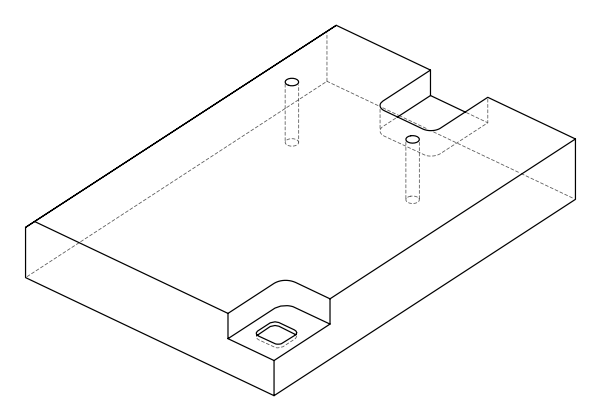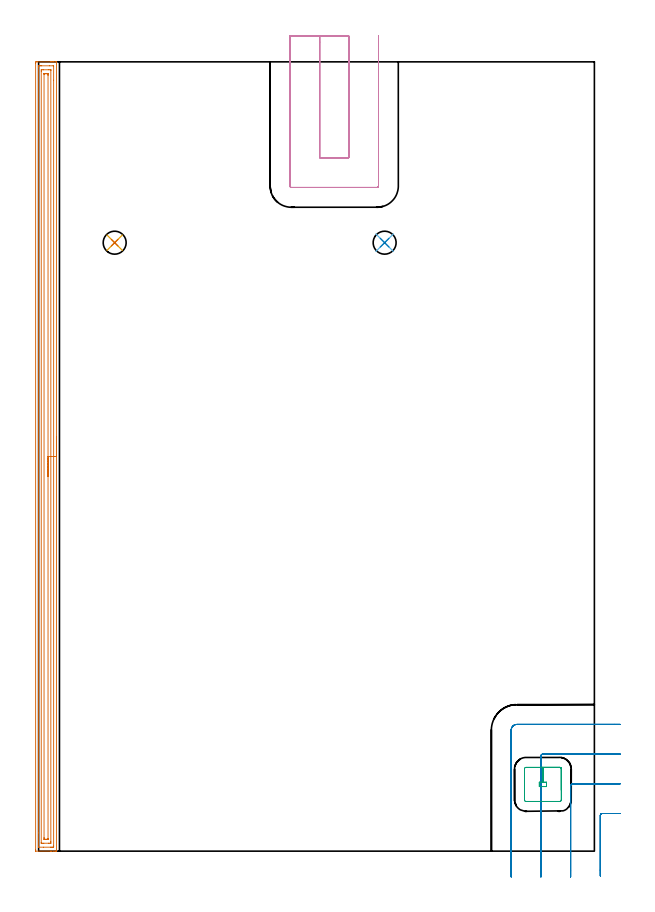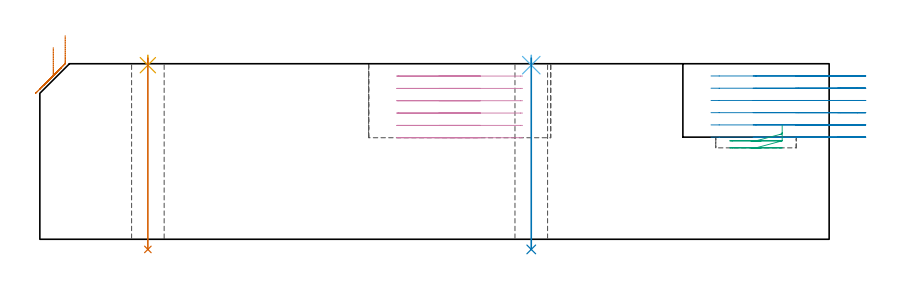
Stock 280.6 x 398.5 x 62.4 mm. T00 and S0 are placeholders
(PLAN: 8 operations, 5 tool changes, 23.8 min)
(1 AREA_MILL | FG_CHAMFER_SURFACE | UGT0205_001 | 12.99 min | 21947 mm3)
(2 MILL_CORNER_NOTCH_RECTANGULAR | CORNER_NOTCH_RECTANGULAR | UGT0201_136 | Follow Part, ap 5, ae 75% | 4.7 min | 99533 mm3)
(3 MILL_RECTANGULAR_POCKET | POCKET_RECTANGULAR_STRAIGHT | NXT0201_013 | Follow Part, ap 2.5, ae 75% | 0.6 min | 2843 mm3)
(4 MILL_SLOT | SLOT_PARTIAL_RECTANGULAR | UGT0201_136 | Follow Part, ap 5, ae 75% | 4.89 min | 123619 mm3)
(5 SPOT_DRILL | STEP1HOLE | NXT0321_9005460120000 | 0.03 min | 2 mm3)
(6 SPOT_DRILL_1 | STEP1HOLE_1 | NXT0321_9005460120000 | 0.03 min | 4 mm3)
(7 DRILL_THROUGH_HOLE_INTO_CENTER | STEP1HOLE | NXT0301_087 | 0.27 min | 6570 mm3)
(8 DRILL_THROUGH_HOLE_INTO_CENTER_1 | STEP1HOLE_1 | NXT0301_087 | 0.27 min | 6573 mm3)
(TOOL UGT0205_001 | Chamfer Mill 20 x 3 x 45 deg. | D20 FL50 Z2)
(TOOL UGT0201_136 | Carbide End Mill 20.0 | D20 FL30 Z4)
(TOOL NXT0201_013 | ENDMILL 10mm | D10 FL30 Z4)
(TOOL NXT0321_9005460120000 | NC Spot Drill, 142deg, 12mm, Carbide, Uncoated | D12 PA142 FL30 Z2)
(TOOL NXT0301_087 | Carbide Drill 11.6mm [860.1-1160-058A1-MM 2214] | D11.6 PA140 FL72 Z2)
(OP 1 AREA_MILL)
G17 G21 G94 G90
T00 M6
G54
G17 G0 G90 X9. Y209.25 S1061 M3
G43 Z72.4 H0
G94 G1 Y209.212 Z71.528 F250.
Y209.098 Z70.663
Y208.909 Z69.812
Y208.647 Z68.98
Y208.313 Z68.174
Y207.91 Z67.4
Y207.441 Z66.664
Y206.91 Z65.972
Y206.321 Z65.329
Y205.678 Z64.739
Y204.986 Z64.208
Y204.25 Z63.74
Y203.476 Z63.337
Y202.67 Z63.003
Y201.838 Z62.741
Y200.986 Z62.552
Y200.122 Z62.438
Y199.25 Z62.4
Y0.163
X8.994 Y0.01 Z62.393
X8.695 Y0. Z62.095
X8.349 Z61.748
X7.705 Z61.1
X6.504 Z59.901
X5.947 Z59.341
X-1.364 Y0.001 Z52.034
X-1.492 Y0.01 Z51.906
X-1.499 Y0.138 Z51.899
X-1.5 Y0.61 Z51.9
X-1.499 Y397.89 Z51.901
X-1.496 Y398.309 Z51.902
X-1.492 Y398.49 Z51.906
X-1.084 Y398.495 Z52.313
X-0.484 Y398.5 Z52.914
X5.947 Z59.341
X6.504 Z59.901
X6.826 Z60.222
X7.383 Z60.779
X7.705 Z61.1
X8.696 Z62.095
X8.994 Y398.49 Z62.393
X9. Y398.336 Z62.4
Y199.25
X7.586 Z60.986
X7.585 Y2.517 Z60.985
X7.584 Y2.395 Z60.984
X7.579 Y2.019 Z60.979
X7.21 Y2.006 Z60.61
X6.826 Y2.002 Z60.226
X6.336 Y2. Z59.736
X5.947 Z59.347
X2.432 Z55.832
X0.184 Z53.584
X-0.006 Y2.002 Z53.394
X-0.035 Y2.004 Z53.365
X-0.065 Y2.01 Z53.335
X-0.079 Y2.015 Z53.321
X-0.08 Y2.038 Z53.32
X-0.085 Y2.273 Z53.315
X-0.086 Y9.291 Z53.314
X-0.085 Y395.983 Z53.315
X-0.084 Y396.105 Z53.316
X-0.079 Y396.481 Z53.321
X0.29 Y396.494 Z53.69
X0.674 Y396.498 Z54.074
X1.164 Y396.5 Z54.564
X1.553 Z54.953
X5.558 Z58.958
X7.316 Z60.716
X7.506 Y396.498 Z60.906
X7.535 Y396.496 Z60.935
X7.565 Y396.49 Z60.965
X7.579 Y396.485 Z60.979
X7.58 Y396.462 Z60.98
X7.585 Y396.227 Z60.985
X7.586 Y389.206 Z60.986
Y199.25
X6.171 Z59.571
Y4.846
X6.169 Y4.181 Z59.569
X6.167 Y4.068 Z59.567
X6.165 Y4.019 Z59.565
X6.117 Y4.008 Z59.517
X5.947 Y4.005 Z59.347
X5.246 Y4. Z58.646
X5.068 Z58.468
X2.61 Z56.01
X1.73 Y4.001 Z55.13
X1.553 Y4.004 Z54.953
X1.375 Y4.01 Z54.775
X1.335 Y4.013 Z54.735
X1.333 Y4.045 Z54.733
X1.33 Y4.105 Z54.73
X1.329 Y4.181 Z54.729
X1.328 Y4.409 Z54.728
X1.329 Y393.654 Z54.729
X1.331 Y394.319 Z54.731
X1.333 Y394.432 Z54.733
X1.335 Y394.481 Z54.735
X1.383 Y394.492 Z54.783
X1.553 Y394.495 Z54.953
X2.254 Y394.5 Z55.654
X2.432 Z55.832
X4.89 Z58.29
X5.77 Y394.499 Z59.17
X5.947 Y394.496 Z59.347
X6.125 Y394.49 Z59.525
X6.165 Y394.487 Z59.565
X6.167 Y394.455 Z59.567
X6.17 Y394.395 Z59.57
X6.171 Y394.319 Z59.571
Y394.091
Y199.25
X4.757 Z58.157
Y6.283
X4.755 Y6.09 Z58.155
X4.752 Y6.022 Z58.152
X4.75 Y6.01 Z58.15
X4.743 Y6.007 Z58.143
X4.718 Y6.003 Z58.118
X4.612 Y6.001 Z58.012
X4.189 Y6. Z57.589
X3.277 Z56.677
X2.886 Y6.005 Z56.286
X2.789 Y6.009 Z56.189
X2.749 Y6.013 Z56.149
X2.747 Y6.045 Z56.147
X2.745 Y6.131 Z56.145
X2.743 Y6.543 Z56.143
Y6.859
Y392.217
X2.745 Y392.41 Z56.145
X2.748 Y392.478 Z56.148
X2.75 Y392.49 Z56.15
X2.757 Y392.493 Z56.157
X2.782 Y392.497 Z56.182
X2.888 Y392.499 Z56.288
X3.311 Y392.5 Z56.711
X4.223 Z57.623
X4.614 Y392.495 Z58.014
X4.711 Y392.491 Z58.111
X4.751 Y392.487 Z58.151
X4.752 Y392.455 Z58.152
X4.754 Y392.369 Z58.154
X4.757 Y391.957 Z58.157
Y391.641
Y199.25
Y198.378 Z58.195
Y197.513 Z58.309
Y196.662 Z58.498
Y195.83 Z58.76
Y195.024 Z59.094
Y194.25 Z59.497
Y193.514 Z59.966
Y192.822 Z60.497
Y192.179 Z61.086
Y191.59 Z61.729
Y191.058 Z62.421
Y190.59 Z63.157
Y190.187 Z63.931
Y189.853 Z64.737
Y189.591 Z65.569
Y189.402 Z66.421
Y189.288 Z67.286
Y189.25 Z68.157
G0 Z72.4
M5
M2
(OP 2 MILL_CORNER_NOTCH_RECTANGULAR)
G17 G21 G94 G90
T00 M6
G54
G17 G0 G90 X293.6 Y19. S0 M3
G43 Z72.4 H0
Z58.05
G94 G1 X290.6 F250.
X284.595 F500.
G3 X283.6 Y18.005 R1.
G1 Y-9.539
Y-12.539 F250.
G0 Z72.4
X293.6 Y34.
Z58.05
G1 X290.6
X269.595 F500.
G3 X268.6 Y33.005 R1.
G1 Y-10.
Y-13. F250.
G0 Z72.4
X293.6 Y49.
Z58.05
G1 X290.6
X254.595 F500.
G3 X253.6 Y48.005 R1.
G1 Y-10.
Y-13. F250.
G0 Z72.4
X293.6 Y64.
Z58.05
G1 X290.6
X241.5 F500.
G3 X238.6 Y61.1 R2.9
G1 Y-10.
Y-13. F250.
G0 Z72.4
X293.6 Y19.
Z53.7
G1 X290.6
X284.595 F500.
G3 X283.6 Y18.005 R1.
G1 Y-9.539
Y-12.539 F250.
G0 Z72.4
X293.6 Y34.
Z53.7
G1 X290.6
X269.595 F500.
G3 X268.6 Y33.005 R1.
G1 Y-10.
Y-13. F250.
G0 Z72.4
X293.6 Y49.
Z53.7
G1 X290.6
X254.595 F500.
G3 X253.6 Y48.005 R1.
G1 Y-10.
Y-13. F250.
G0 Z72.4
X293.6 Y64.
Z53.7
G1 X290.6
X241.5 F500.
G3 X238.6 Y61.1 R2.9
G1 Y-10.
Y-13. F250.
G0 Z72.4
X293.6 Y19.
Z49.35
G1 X290.6
X284.595 F500.
G3 X283.6 Y18.005 R1.
G1 Y-9.539
Y-12.539 F250.
G0 Z72.4
X293.6 Y34.
Z49.35
G1 X290.6
X269.595 F500.
G3 X268.6 Y33.005 R1.
G1 Y-10.
Y-13. F250.
G0 Z72.4
X293.6 Y49.
Z49.35
G1 X290.6
X254.595 F500.
G3 X253.6 Y48.005 R1.
G1 Y-10.
Y-13. F250.
G0 Z72.4
X293.6 Y64.
Z49.35
G1 X290.6
X241.5 F500.
G3 X238.6 Y61.1 R2.9
G1 Y-10.
Y-13. F250.
G0 Z72.4
X293.6 Y19.
Z45.
G1 X290.6
X284.595 F500.
G3 X283.6 Y18.005 R1.
G1 Y-9.539
Y-12.539 F250.
G0 Z72.4
X293.6 Y34.
Z45.
G1 X290.6
X269.595 F500.
G3 X268.6 Y33.005 R1.
G1 Y-10.
Y-13. F250.
G0 Z72.4
X293.6 Y49.
Z45.
G1 X290.6
X254.595 F500.
G3 X253.6 Y48.005 R1.
G1 Y-10.
Y-13. F250.
G0 Z72.4
X293.6 Y64.
Z45.
G1 X290.6
X241.5 F500.
G3 X238.6 Y61.1 R2.9
G1 Y-10.
Y-13. F250.
G0 Z72.4
X293.6 Y19.
Z40.65
G1 X290.6
X284.595 F500.
G3 X283.6 Y18.005 R1.
G1 Y-9.539
Y-12.539 F250.
G0 Z72.4
X293.6 Y34.
Z40.65
G1 X290.6
X269.595 F500.
G3 X268.6 Y33.005 R1.
G1 Y-10.
Y-13. F250.
G0 Z72.4
X293.6 Y49.
Z40.65
G1 X290.6
X254.595 F500.
G3 X253.6 Y48.005 R1.
G1 Y-10.
Y-13. F250.
G0 Z72.4
X293.6 Y64.
Z40.65
G1 X290.6
X241.5 F500.
G3 X238.6 Y61.1 R2.9
G1 Y-10.
Y-13. F250.
G0 Z72.4
X293.6 Y19.
Z36.3
G1 X290.6
X284.595 F500.
G3 X283.6 Y18.005 R1.
G1 Y-9.539
Y-12.539 F250.
G0 Z72.4
X293.6 Y34.
Z36.3
G1 X290.6
X269.595 F500.
G3 X268.6 Y33.005 R1.
G1 Y-10.
Y-13. F250.
G0 Z72.4
X293.6 Y49.
Z36.3
G1 X290.6
X254.595 F500.
G3 X253.6 Y48.005 R1.
G1 Y-10.
Y-13. F250.
G0 Z72.4
X293.6 Y64.
Z36.3
G1 X290.6
X241.5 F500.
G3 X238.6 Y61.1 R2.9
G1 Y-10.
Y-13. F250.
G0 Z72.4
M5
M2
(OP 3 MILL_RECTANGULAR_POCKET)
G17 G21 G94 G90
T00 M6
G54
G17 G0 G90 X263.9 Y30.766 S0 M3
G43 Z72.4 H0
Z40.483
G94 G1 Y41.59 Z37.583 F250.
X263.847 Y41.799 Z37.525
X263.741 Y41.988 Z37.467
X263.588 Y42.141 Z37.409
X263.399 Y42.247 Z37.351
X263.19 Y42.3 Z37.293
X254.6 Z34.992
Y34.8
X252.8 F500.
Y32.6
X256.4
Y34.8
X254.6
Y42.3
X246.1
G3 X245.3 Y41.5 R0.8
G1 Y25.9
G3 X246.1 Y25.1 R0.8
G1 X263.1
G3 X263.9 Y25.9 R0.8
G1 Y41.5
G3 X263.1 Y42.3 R0.8
G1 X254.6
X253.6
G0 X263.9 Y30.766 Z37.992
G1 Y41.59 Z35.091 F250.
X263.847 Y41.799 Z35.033
X263.741 Y41.988 Z34.975
X263.588 Y42.141 Z34.918
X263.399 Y42.247 Z34.86
X263.19 Y42.3 Z34.802
X254.6 Z32.5
Y34.8
X252.8 F500.
Y32.6
X256.4
Y34.8
X254.6
Y42.3
X246.1
G3 X245.3 Y41.5 R0.8
G1 Y25.9
G3 X246.1 Y25.1 R0.8
G1 X263.1
G3 X263.9 Y25.9 R0.8
G1 Y41.5
G3 X263.1 Y42.3 R0.8
G1 X254.6
X253.6
G0 Z72.4
M5
M2
(OP 4 MILL_SLOT)
G17 G21 G94 G90
T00 M6
G54
G17 G0 G90 X141.9 Y411.5 S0 M3
G43 Z72.4 H0
Z58.017
G94 G1 Y408.5 F250.
Y350.1 F500.
X156.6
Y408.5
Y411.5 F250.
X126.9
Y408.5
Y335.8 F500.
G3 X127.6 Y335.1 R0.7
G1 X170.9
G3 X171.6 Y335.8 R0.7
G1 Y408.5
Y411.5 F250.
G0 X141.9 Z53.633
G1 Y408.5
Y350.1 F500.
X156.6
Y408.5
Y411.5 F250.
X126.9
Y408.5
Y335.8 F500.
G3 X127.6 Y335.1 R0.7
G1 X170.9
G3 X171.6 Y335.8 R0.7
G1 Y408.5
Y411.5 F250.
G0 X141.9 Z49.25
G1 Y408.5
Y350.1 F500.
X156.6
Y408.5
Y411.5 F250.
X126.9
Y408.5
Y335.8 F500.
G3 X127.6 Y335.1 R0.7
G1 X170.9
G3 X171.6 Y335.8 R0.7
G1 Y408.5
Y411.5 F250.
G0 X141.9 Z44.867
G1 Y408.5
Y350.1 F500.
X156.6
Y408.5
Y411.5 F250.
X126.9
Y408.5
Y335.8 F500.
G3 X127.6 Y335.1 R0.7
G1 X170.9
G3 X171.6 Y335.8 R0.7
G1 Y408.5
Y411.5 F250.
G0 X141.9 Z40.483
G1 Y408.5
Y350.1 F500.
X156.6
Y408.5
Y411.5 F250.
X126.9
Y408.5
Y335.8 F500.
G3 X127.6 Y335.1 R0.7
G1 X170.9
G3 X171.6 Y335.8 R0.7
G1 Y408.5
Y411.5 F250.
G0 X141.9 Z36.1
G1 Y408.5
Y350.1 F500.
X156.6
Y408.5
Y411.5 F250.
X126.9
Y408.5
Y335.8 F500.
G3 X127.6 Y335.1 R0.7
G1 X170.9
G3 X171.6 Y335.8 R0.7
G1 Y408.5
Y411.5 F250.
G0 Z72.4
M5
M2
(OP 5 SPOT_DRILL)
G17 G21 G94 G90
T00 M6
G54
G17 G0 G90 X38.4 Y307.2 S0 M3
G43 Z72.4 H0
G94 G81 G98 Z61.892 F250. R65.4
G80
M5
M2
(OP 6 SPOT_DRILL_1)
G17 G21 G94 G90
T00 M6
G54
G17 G0 G90 X174.7 Y307.2 S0 M3
G43 Z72.4 H0
G94 G81 G98 Z61.892 F250. R65.4
G80
M5
M2
(OP 7 DRILL_THROUGH_HOLE_INTO_CENTER)
G17 G21 G94 G90
T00 M6
G54
G17 G0 G90 X38.4 Y307.2 S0 M3
G43 Z72.4 H1
G94 G73 G98 Z-3.611 F250. Q11.002 R64.4
G80
M5
M2
(OP 8 DRILL_THROUGH_HOLE_INTO_CENTER_1)
G17 G21 G94 G90
T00 M6
G54
G17 G0 G90 X174.7 Y307.2 S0 M3
G43 Z72.4 H1
G94 G73 G98 Z-3.611 F250. Q11.002 R64.4
G80
M5
M2
